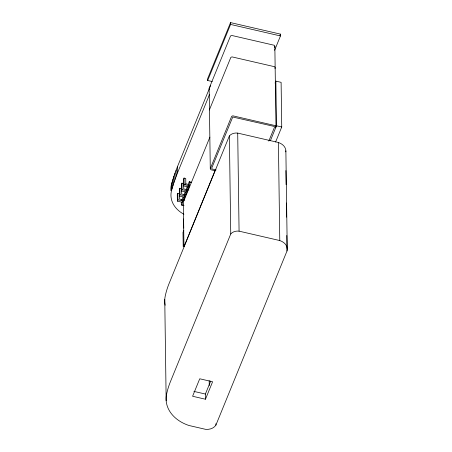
<?xml version="1.0" encoding="UTF-8"?>
<svg xmlns="http://www.w3.org/2000/svg" width="452" height="452" viewBox="0 0 452 452"><rect width="100%" height="100%" fill="white"/><g stroke="black" fill="none" stroke-linecap="round" stroke-linejoin="round"><path stroke-width="0.68" d="M215.112 170.754L211.299 169.862A2.271 1.723 -0.8 0 1 210.282 168.658L209.157 88.287L230.497 36.03A2.271 1.723 -0.8 0 1 231.848 35.482L274.144 45.245A2.271 1.723 -0.8 0 1 274.85 46.268L275.974 126.639L275.663 127.78M210.282 168.658L231.622 116.401A2.271 1.723 -0.8 0 1 232.972 115.853L275.262 125.616A2.271 1.723 -0.8 0 1 275.974 126.639M274.85 46.268L274.545 47.409M275.014 68.574L275.149 67.704A2.271 1.723 -0.8 0 0 274.437 66.681L232.147 56.918A2.271 1.723 -0.8 0 0 230.797 57.466L209.457 109.717A2.271 1.723 -0.8 0 0 209.547 110.005M184.015 194.58L185.032 192.094L185.45 191.987L185.094 196.631L183.828 199.739L183.41 199.846L181.749 204.824L181.337 204.931L181.297 202.157M170.941 190.75A31.047 23.606 -0.8 0 1 171.5 184.252L173.879 176.308L177.365 166.901L210.53 85.688M183.913 214.254A31.047 23.606 -0.8 0 1 171.585 190.371L173.969 182.427L177.45 173.014L209.553 94.406M274.607 50.296L280.466 35.951L280.438 34.12L230.543 22.6L207.643 78.682L207.671 80.507L212.282 81.529M207.671 80.507L230.571 24.431L230.543 22.6M177.811 193.32L177.28 194.62L177.37 201.14L182.094 202.23L182.625 200.931L182.608 199.773L179.591 199.072L179.517 193.716L177.811 193.32L177.902 199.84L177.37 201.14M179.885 188.235L179.354 189.535L179.444 196.055L184.173 197.145L184.704 195.846L184.687 194.688L181.664 193.987L181.591 188.631L179.885 188.235L179.975 194.755L179.444 196.055M181.964 183.15L181.433 184.45L181.523 190.97L186.247 192.06L186.778 190.761L186.761 189.603L183.744 188.902L183.67 183.546L181.964 183.15L182.054 189.67L181.523 190.97M184.037 178.065L183.506 179.371L183.597 185.885L188.326 186.981L188.857 185.676L188.84 184.518L185.817 183.817L185.744 178.461L184.037 178.065L184.128 184.585L183.597 185.885M185.552 184.472L185.817 183.817M181.687 200.287L182.958 197.179L183.371 197.072L183.41 199.846L184.744 200.151M186.094 189.495L187.111 187.009L187.523 186.902L187.173 191.546L185.902 194.654L185.489 194.761M188.168 184.41L189.185 181.924L191.603 182.28M209.886 137.137L183.337 202.151L183.958 246.803L215.022 170.732M183.778 230.441L183.009 232.334L183.207 246.622L184.235 244.103M285.833 151.872A12.379 9.413 -0.8 0 0 278.409 142.493L237.707 133.097A8.181 6.221 -0.8 0 0 229.379 135.899L169.014 283.715A118.266 89.931 -0.8 0 0 165.178 296.348A38.38 29.188 -0.8 0 0 165.155 305.247M279.907 35.42L280.438 34.12M275.065 83.083L275.861 81.128L281.11 82.343L281.737 126.989L275.601 142.007M229.379 135.899L230.746 233.961L170.381 381.776A118.266 89.931 -0.8 0 0 166.551 394.41A38.38 29.188 -0.8 0 0 189.015 425.507L205.558 429.327A9.803 7.452 -0.8 0 0 215.892 425.14L287.009 250.984L286.794 235.464M268.793 141.092L274.5 127.221L274.432 126.481L232.746 117.028L211.751 168.082L211.999 168.946L216.112 169.89M270.358 140.781L276.483 125.78L275.861 81.128M205.468 399.229L212.604 381.754L199.733 378.782L192.597 396.257L205.468 399.229L205.394 394.048L210.683 381.104M230.571 24.431L280.466 35.951M276.483 125.78L281.737 126.989M189.185 181.924L191.185 182.388M184.128 184.585L188.857 185.676M188.896 189.987L187.563 189.676L187.981 189.569L189.247 186.461L189.603 181.817M182.054 189.67L186.778 190.761M179.975 194.755L184.704 195.846M177.902 199.84L182.625 200.931M181.749 204.824L183.749 205.287M181.337 204.931L184.004 205.547M230.746 233.961A8.181 6.221 -0.8 0 1 239.074 231.158L279.777 240.554A12.379 9.413 -0.8 0 1 287.009 250.984M193.88 391.392L205.394 394.048M285.873 150.804L287.24 248.866M285.89 170.562L286.082 184.67M286.342 203.016L286.54 217.124M278.409 142.493L279.777 240.554M237.707 133.097L239.074 231.158M215.87 423.727L215.892 425.14M209.191 380.635L209.259 385.562M188.309 185.817L188.326 186.981M183.608 218.943L183.732 228.085M177.365 166.901L177.45 173.014M176.127 170.02L176.212 176.139M174.969 173.161L175.054 179.274M173.879 176.308L173.969 182.427M172.867 179.478L172.952 185.597M171.929 182.653L172.014 188.772M171.5 184.252L171.585 190.371M164.76 299.523L166.166 400.771M209.604 89.095A2.271 1.723 -0.8 0 1 209.157 88.287"/></g></svg>
